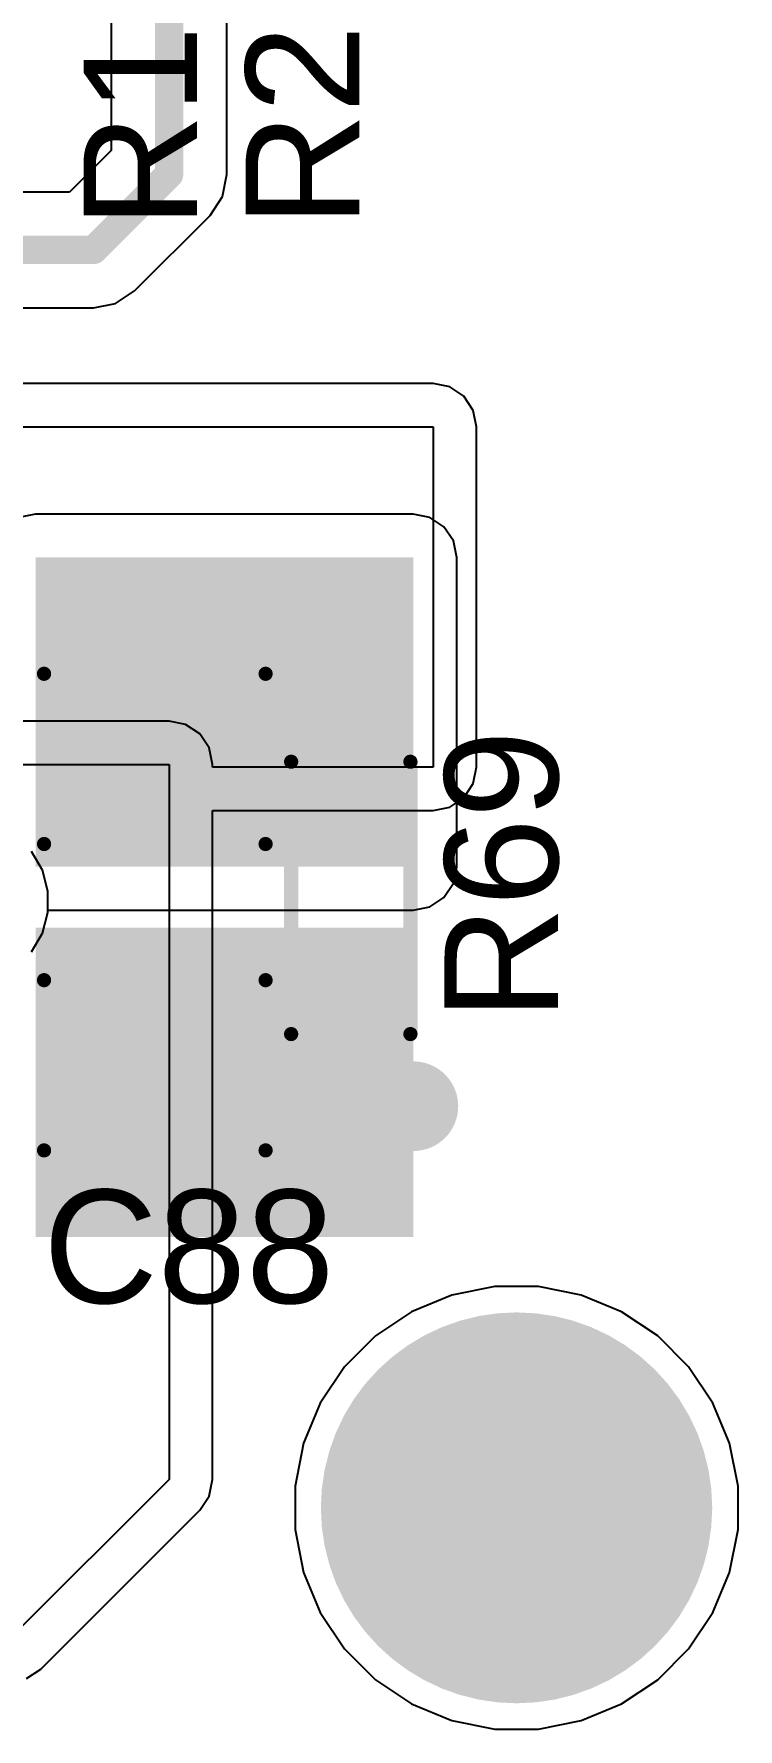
# Model space of a CAD drawing. Header units: millimetres. Extents: x -1.53 to 7.44, y -0.61 to 4.57.
# Drawn here: x 6.03 to 6.278, y 0.078 to 0.676 of the extents above; entities that cross this region are included whole.
import ezdxf

# ---------------------------------------------------------------- set-up
doc = ezdxf.new("R2010")
doc.units = ezdxf.units.MM
doc.header["$MEASUREMENT"] = 0
for name, color, linetype in [('BottomLayer', 5, 'Continuous'), ('BottomSolder', 6, 'Continuous'), ('Mechanical2', 216, 'Continuous'), ('PadHoleLayer', 156, 'Continuous'), ('TopLayer', 1, 'Continuous'), ('TopOverlay', 2, 'Continuous'), ('TopPaste', 8, 'Continuous'), ('TopSolder', 216, 'Continuous'), ('ViaHoleLayer', 16, 'Continuous')]:
    doc.layers.add(name, color=color, linetype=linetype)
doc.styles.add('Arial', font='', dxfattribs={"height": 0.2})
doc.styles.get('Arial').set_extended_font_data('Arial')

# ---------------------------------------------------------------- blocks, each defined once
blk = doc.blocks.new('R___0603_1')
at = {"layer": 'TopLayer'}
for points in [[(-0.015, 0.0175), (-0.015, -0.0175), (-0.045, -0.0175), (-0.045, 0.0175)], [(0.045, 0.0175), (0.045, -0.0175), (0.015, -0.0175), (0.015, 0.0175)]]:
    blk.add_hatch(color=1, dxfattribs=at).paths.add_polyline_path(points)
at = {"layer": 'TopPaste'}
for points in [[(-0.015, 0.0175), (-0.015, -0.0175), (-0.045, -0.0175), (-0.045, 0.0175)], [(0.045, 0.0175), (0.045, -0.0175), (0.015, -0.0175), (0.015, 0.0175)]]:
    blk.add_hatch(color=8, dxfattribs=at).paths.add_polyline_path(points)
at = {"layer": 'TopSolder'}
for points in [[(-0.011, 0.0215), (-0.011, -0.0215), (-0.049, -0.0215), (-0.049, 0.0215)], [(0.049, 0.0215), (0.049, -0.0215), (0.011, -0.0215), (0.011, 0.0215)]]:
    blk.add_hatch(color=216, dxfattribs=at).paths.add_polyline_path(points)
at = {"layer": 'TopOverlay', "const_width": 0.005}
for points in [[(-0.048, 0.021), (-0.048, -0.021)], [(-0.048, 0.021), (0.048, 0.021)], [(0.048, 0.021), (0.048, -0.021)], [(-0.048, -0.021), (0.048, -0.021)]]:
    blk.add_lwpolyline(points, dxfattribs=at)
at = {"layer": 'TopOverlay', "const_width": 0.0025}
for points in [[(-0.04925, 0.021, 1), (-0.04675, 0.021, 1)], [(-0.04925, 0.021, 1), (-0.04675, 0.021, 1)], [(0.04675, 0.021, 1), (0.04925, 0.021, 1)], [(0.04675, 0.021, 1), (0.04925, 0.021, 1)], [(-0.04925, -0.021, 1), (-0.04675, -0.021, 1)], [(-0.04925, -0.021, 1), (-0.04675, -0.021, 1)], [(0.04675, -0.021, 1), (0.04925, -0.021, 1)], [(0.04675, -0.021, 1), (0.04925, -0.021, 1)]]:
    blk.add_lwpolyline(points, format="xyb", close=True, dxfattribs=at)
blk = doc.blocks.new('C___1206_2')
at = {"layer": 'TopLayer'}
for points in [[(-0.08, 0.035), (-0.02, 0.035), (-0.02, -0.035), (-0.08, -0.035)], [(0.02, 0.035), (0.08, 0.035), (0.08, -0.035), (0.02, -0.035)]]:
    blk.add_hatch(color=1, dxfattribs=at).paths.add_polyline_path(points)
at = {"layer": 'TopPaste'}
for points in [[(-0.08, 0.035), (-0.02, 0.035), (-0.02, -0.035), (-0.08, -0.035)], [(0.02, 0.035), (0.08, 0.035), (0.08, -0.035), (0.02, -0.035)]]:
    blk.add_hatch(color=8, dxfattribs=at).paths.add_polyline_path(points)
at = {"layer": 'TopSolder'}
for points in [[(-0.084, 0.039), (-0.016, 0.039), (-0.016, -0.039), (-0.084, -0.039)], [(0.016, 0.039), (0.084, 0.039), (0.084, -0.039), (0.016, -0.039)]]:
    blk.add_hatch(color=216, dxfattribs=at).paths.add_polyline_path(points)
at = {"layer": 'TopOverlay', "const_width": 0.005}
for points in [[(-0.084, 0.039), (-0.084, -0.039)], [(-0.084, 0.039), (-0.024, 0.039)], [(0.024, 0.039), (0.084, 0.039)], [(0.084, 0.039), (0.084, -0.039)], [(-0.084, -0.039), (-0.024, -0.039)], [(0.024, -0.039), (0.084, -0.039)]]:
    blk.add_lwpolyline(points, dxfattribs=at)
at = {"layer": 'TopOverlay', "const_width": 0.0025}
for points in [[(-0.08525, 0.039, 1), (-0.08275, 0.039, 1)], [(-0.08525, 0.039, 1), (-0.08275, 0.039, 1)], [(-0.02525, 0.039, 1), (-0.02275, 0.039, 1)], [(0.02275, 0.039, 1), (0.02525, 0.039, 1)], [(0.08275, 0.039, 1), (0.08525, 0.039, 1)], [(0.08275, 0.039, 1), (0.08525, 0.039, 1)], [(-0.08525, -0.039, 1), (-0.08275, -0.039, 1)], [(-0.08525, -0.039, 1), (-0.08275, -0.039, 1)], [(-0.02525, -0.039, 1), (-0.02275, -0.039, 1)], [(0.02275, -0.039, 1), (0.02525, -0.039, 1)], [(0.08275, -0.039, 1), (0.08525, -0.039, 1)], [(0.08275, -0.039, 1), (0.08525, -0.039, 1)]]:
    blk.add_lwpolyline(points, format="xyb", close=True, dxfattribs=at)

msp = doc.modelspace()

# ---------------------------------------------------------------- hatches: boundary and pattern name
at = {"layer": 'BottomLayer'}
h = msp.add_hatch(color=5, dxfattribs=at)
edge = h.paths.add_edge_path()
edge.add_arc((6.052, 0.468), 0.01181, 0, 360)
h = msp.add_hatch(color=5, dxfattribs=at)
edge = h.paths.add_edge_path()
edge.add_arc((6.097, 0.468), 0.01181, 0, 360)
h = msp.add_hatch(color=5, dxfattribs=at)
edge = h.paths.add_edge_path()
edge.add_arc((6.14051, 0.4377), 0.01181, 0, 360)
h = msp.add_hatch(color=5, dxfattribs=at)
edge = h.paths.add_edge_path()
edge.add_arc((6.13125, 0.29758), 0.01181, 0, 360)
h = msp.add_hatch(color=5, dxfattribs=at)
edge = h.paths.add_edge_path()
edge.add_arc((6.16401, 0.29758), 0.01181, 0, 360)
at = {"layer": 'BottomSolder'}
h = msp.add_hatch(color=6, dxfattribs=at)
edge = h.paths.add_edge_path()
edge.add_arc((6.052, 0.468), 0.01581, 0, 360)
h = msp.add_hatch(color=6, dxfattribs=at)
edge = h.paths.add_edge_path()
edge.add_arc((6.097, 0.468), 0.01581, 0, 360)
h = msp.add_hatch(color=6, dxfattribs=at)
edge = h.paths.add_edge_path()
edge.add_arc((6.14051, 0.4377), 0.01581, 0, 360)
h = msp.add_hatch(color=6, dxfattribs=at)
edge = h.paths.add_edge_path()
edge.add_arc((6.13125, 0.29758), 0.01581, 0, 360)
h = msp.add_hatch(color=6, dxfattribs=at)
edge = h.paths.add_edge_path()
edge.add_arc((6.16401, 0.29758), 0.01581, 0, 360)
h = msp.add_hatch(color=6, dxfattribs=at)
edge = h.paths.add_edge_path()
edge.add_arc((6.20036, 0.156), 0.004, 0, 360)
at = {"layer": 'PadHoleLayer'}
h = msp.add_hatch(color=156, dxfattribs=at)
edge = h.paths.add_edge_path()
edge.add_arc((6.20036, 0.156), 0.06299, 0, 360)
at = {"layer": 'TopLayer'}
for points in [[(6.031, 0.382), (6.164, 0.382), (6.164, 0.491), (6.031, 0.491)], [(6.03101, 0.25148), (6.16401, 0.25148), (6.16401, 0.36048), (6.03101, 0.36048)]]:
    msp.add_hatch(color=1, dxfattribs=at).paths.add_polyline_path(points)
h = msp.add_hatch(color=1, dxfattribs=at)
edge = h.paths.add_edge_path()
edge.add_arc((6.052, 0.468), 0.01181, 0, 360)
h = msp.add_hatch(color=1, dxfattribs=at)
edge = h.paths.add_edge_path()
edge.add_arc((6.097, 0.468), 0.01181, 0, 360)
h = msp.add_hatch(color=1, dxfattribs=at)
edge = h.paths.add_edge_path()
edge.add_arc((6.14051, 0.4377), 0.01181, 0, 360)
h = msp.add_hatch(color=1, dxfattribs=at)
edge = h.paths.add_edge_path()
edge.add_arc((6.13125, 0.29758), 0.01181, 0, 360)
h = msp.add_hatch(color=1, dxfattribs=at)
edge = h.paths.add_edge_path()
edge.add_arc((6.16401, 0.29758), 0.01181, 0, 360)
at = {"layer": 'TopSolder'}
h = msp.add_hatch(color=216, dxfattribs=at)
edge = h.paths.add_edge_path()
edge.add_arc((6.052, 0.468), 0.01581, 0, 360)
h = msp.add_hatch(color=216, dxfattribs=at)
edge = h.paths.add_edge_path()
edge.add_arc((6.097, 0.468), 0.01581, 0, 360)
h = msp.add_hatch(color=216, dxfattribs=at)
edge = h.paths.add_edge_path()
edge.add_arc((6.14051, 0.4377), 0.01581, 0, 360)
h = msp.add_hatch(color=216, dxfattribs=at)
edge = h.paths.add_edge_path()
edge.add_arc((6.13125, 0.29758), 0.01581, 0, 360)
h = msp.add_hatch(color=216, dxfattribs=at)
edge = h.paths.add_edge_path()
edge.add_arc((6.16401, 0.29758), 0.01581, 0, 360)
h = msp.add_hatch(color=216, dxfattribs=at)
edge = h.paths.add_edge_path()
edge.add_arc((6.20036, 0.156), 0.004, 0, 360)
at = {"layer": 'ViaHoleLayer'}
h = msp.add_hatch(color=16, dxfattribs=at)
edge = h.paths.add_edge_path()
edge.add_arc((6.052, 0.468), 0.00591, 0, 360)
h = msp.add_hatch(color=16, dxfattribs=at)
edge = h.paths.add_edge_path()
edge.add_arc((6.097, 0.468), 0.00591, 0, 360)
h = msp.add_hatch(color=16, dxfattribs=at)
edge = h.paths.add_edge_path()
edge.add_arc((6.14051, 0.4377), 0.00591, 0, 360)
h = msp.add_hatch(color=16, dxfattribs=at)
edge = h.paths.add_edge_path()
edge.add_arc((6.13125, 0.29758), 0.00591, 0, 360)
h = msp.add_hatch(color=16, dxfattribs=at)
edge = h.paths.add_edge_path()
edge.add_arc((6.16401, 0.29758), 0.00591, 0, 360)

# ---------------------------------------------------------------- linework, layer by layer
at = {"layer": 'BottomLayer'}
for p, q in [((6.05762, 0.71324), (6.05762, 0.63446)), ((6.0984, 0.62601), (6.0984, 0.71324)), ((6.05762, 0.63446), (6.04295, 0.61979)), ((6.09685, 0.61821), (6.0984, 0.62601)), ((6.0984, 0.62601), (6.0984, 0.62601)), ((6.04295, 0.61979), (5.71968, 0.61979)), ((6.09243, 0.61159), (6.09685, 0.61821)), ((6.06582, 0.58498), (6.09243, 0.61159)), ((6.0514, 0.57901), (6.0592, 0.58056)), ((6.0592, 0.58056), (6.06582, 0.58498)), ((5.72184, 0.57901), (6.0514, 0.57901)), ((6.171, 0.55229), (5.75675, 0.55229)), ((6.17685, 0.55113), (6.171, 0.55229)), ((6.18181, 0.54781), (6.17685, 0.55113)), ((6.18513, 0.54285), (6.18181, 0.54781)), ((6.18629, 0.537), (6.18513, 0.54285)), ((5.75675, 0.537), (6.171, 0.537)), ((6.171, 0.537), (6.171, 0.41714)), ((6.18629, 0.41714), (6.18629, 0.537)), ((6.078, 0.43329), (5.901, 0.43329)), ((6.08385, 0.43213), (6.078, 0.43329)), ((6.08881, 0.42881), (6.08385, 0.43213)), ((6.09213, 0.42385), (6.08881, 0.42881)), ((6.09329, 0.418), (6.09213, 0.42385)), ((5.901, 0.418), (6.078, 0.418)), ((6.078, 0.418), (6.078, 0.166)), ((6.09329, 0.41714), (6.09329, 0.418)), ((6.171, 0.41714), (6.09329, 0.41714)), ((6.18513, 0.41129), (6.18629, 0.41714)), ((6.18181, 0.40633), (6.18513, 0.41129)), ((6.09329, 0.166), (6.09329, 0.40185)), ((6.09329, 0.40185), (6.171, 0.40185)), ((6.171, 0.40185), (6.17685, 0.40301)), ((6.17685, 0.40301), (6.18181, 0.40633)), ((6.03341, 0.38074), (6.02962, 0.38731)), ((6.03537, 0.37342), (6.03341, 0.38074)), ((6.03537, 0.36585), (6.03537, 0.37342)), ((6.03341, 0.35853), (6.03537, 0.36585)), ((6.02962, 0.35196), (6.03341, 0.35853)), ((6.19268, 0.23399), (6.17762, 0.23099)), ((6.20805, 0.23399), (6.19268, 0.23399)), ((6.22311, 0.23099), (6.20805, 0.23399)), ((6.17762, 0.23099), (6.16342, 0.22512)), ((6.23731, 0.22512), (6.22311, 0.23099)), ((6.16342, 0.22512), (6.15065, 0.21658)), ((6.25008, 0.21658), (6.23731, 0.22512)), ((6.15065, 0.21658), (6.13978, 0.20572)), ((6.26095, 0.20572), (6.25008, 0.21658)), ((6.13978, 0.20572), (6.13125, 0.19294)), ((6.26948, 0.19294), (6.26095, 0.20572)), ((6.13125, 0.19294), (6.12537, 0.17875)), ((6.27536, 0.17875), (6.26948, 0.19294)), ((6.12537, 0.17875), (6.12237, 0.16368)), ((6.27836, 0.16368), (6.27536, 0.17875)), ((6.078, 0.166), (6.022, 0.11)), ((6.09213, 0.16015), (6.09329, 0.166)), ((6.12237, 0.16368), (6.12237, 0.14832)), ((6.27836, 0.14832), (6.27836, 0.16368)), ((6.08881, 0.15519), (6.09213, 0.16015)), ((6.03281, 0.09919), (6.08881, 0.15519)), ((6.12237, 0.14832), (6.12537, 0.13325)), ((6.27536, 0.13325), (6.27836, 0.14832)), ((6.12537, 0.13325), (6.13125, 0.11906)), ((6.26948, 0.11906), (6.27536, 0.13325)), ((6.13125, 0.11906), (6.13978, 0.10628)), ((6.26095, 0.10628), (6.26948, 0.11906)), ((6.13978, 0.10628), (6.15065, 0.09542)), ((6.25008, 0.09542), (6.26095, 0.10628)), ((6.02785, 0.09587), (6.03281, 0.09919)), ((6.15065, 0.09542), (6.16342, 0.08688)), ((6.23731, 0.08688), (6.25008, 0.09542)), ((6.16342, 0.08688), (6.17762, 0.08101)), ((6.22311, 0.08101), (6.23731, 0.08688)), ((6.17762, 0.08101), (6.19268, 0.07801)), ((6.19268, 0.07801), (6.20805, 0.07801)), ((6.20805, 0.07801), (6.22311, 0.08101))]:
    msp.add_line(p, q, dxfattribs=at)
at = {"layer": 'BottomLayer', "const_width": 0.01}
for points in [[(6.07801, 0.62601), (6.07801, 0.73076)], [(6.0514, 0.5994), (6.07801, 0.62601)], [(5.67601, 0.5994), (6.0514, 0.5994)]]:
    msp.add_lwpolyline(points, dxfattribs=at)
at = {"layer": 'BottomLayer', "const_width": 0.005}
for points in [[(6.07551, 0.62601, 1), (6.08051, 0.62601, 1)], [(6.07551, 0.62601, 1), (6.08051, 0.62601, 1)], [(6.0489, 0.5994, 1), (6.0539, 0.5994, 1)], [(6.0489, 0.5994, 1), (6.0539, 0.5994, 1)]]:
    msp.add_lwpolyline(points, format="xyb", close=True, dxfattribs=at)
at = {"layer": 'Mechanical2'}
for points, const_width in [([(6.24958, 0.156, 1), (6.15115, 0.156, 1)], 0.03937), ([(6.14131, 0.156, 1), (6.16099, 0.156, 1)], 0.01969), ([(6.23973, 0.156, 1), (6.25942, 0.156, 1)], 0.01969)]:
    msp.add_lwpolyline(points, format="xyb", close=True, dxfattribs=dict(at, const_width=const_width))
at = {"layer": 'TopLayer'}
for p, q in [((6.031, 0.50629), (6.02515, 0.50513)), ((6.164, 0.50629), (6.031, 0.50629)), ((6.16985, 0.50513), (6.164, 0.50629)), ((6.17481, 0.50181), (6.16985, 0.50513)), ((6.17813, 0.49685), (6.17481, 0.50181)), ((6.17929, 0.491), (6.17813, 0.49685)), ((6.17929, 0.382), (6.17929, 0.491)), ((6.17813, 0.37615), (6.17929, 0.382)), ((6.16985, 0.36787), (6.17481, 0.37119)), ((6.17481, 0.37119), (6.17813, 0.37615)), ((6.03341, 0.35853), (6.03537, 0.36585)), ((6.03537, 0.36585), (6.03537, 0.36671)), ((6.03537, 0.36671), (6.164, 0.36671)), ((6.164, 0.36671), (6.16985, 0.36787)), ((6.02962, 0.35196), (6.03341, 0.35853)), ((6.19268, 0.23399), (6.17762, 0.23099)), ((6.20805, 0.23399), (6.19268, 0.23399)), ((6.22311, 0.23099), (6.20805, 0.23399)), ((6.17762, 0.23099), (6.16342, 0.22512)), ((6.23731, 0.22512), (6.22311, 0.23099)), ((6.16342, 0.22512), (6.15065, 0.21658)), ((6.25008, 0.21658), (6.23731, 0.22512)), ((6.15065, 0.21658), (6.13978, 0.20572)), ((6.26095, 0.20572), (6.25008, 0.21658)), ((6.13978, 0.20572), (6.13125, 0.19294)), ((6.26948, 0.19294), (6.26095, 0.20572)), ((6.13125, 0.19294), (6.12537, 0.17875)), ((6.27536, 0.17875), (6.26948, 0.19294)), ((6.12537, 0.17875), (6.12237, 0.16368)), ((6.27836, 0.16368), (6.27536, 0.17875)), ((6.12237, 0.16368), (6.12237, 0.14832)), ((6.27836, 0.14832), (6.27836, 0.16368)), ((6.12237, 0.14832), (6.12537, 0.13325)), ((6.27536, 0.13325), (6.27836, 0.14832)), ((6.12537, 0.13325), (6.13125, 0.11906)), ((6.26948, 0.11906), (6.27536, 0.13325)), ((6.13125, 0.11906), (6.13978, 0.10628)), ((6.26095, 0.10628), (6.26948, 0.11906)), ((6.13978, 0.10628), (6.15065, 0.09542)), ((6.25008, 0.09542), (6.26095, 0.10628)), ((6.15065, 0.09542), (6.16342, 0.08688)), ((6.23731, 0.08688), (6.25008, 0.09542)), ((6.16342, 0.08688), (6.17762, 0.08101)), ((6.22311, 0.08101), (6.23731, 0.08688)), ((6.17762, 0.08101), (6.19268, 0.07801)), ((6.19268, 0.07801), (6.20805, 0.07801)), ((6.20805, 0.07801), (6.22311, 0.08101))]:
    msp.add_line(p, q, dxfattribs=at)

# ---------------------------------------------------------------- block references
at = {"rotation": 90}
for name, p in [('C___1206_2', (6.073, 0.366)), ('R___0603_1', (6.142, 0.371))]:
    msp.add_blockref(name, p, dxfattribs=at)

# ---------------------------------------------------------------- texts
at = {"layer": 'TopOverlay', "style": 'Arial'}
for s, p in [('R18', (6.08789, 0.60708)), ('R21', (6.14499, 0.60735)), ('R69', (6.21499, 0.32768))]:
    msp.add_text(s, height=0.04, rotation=90, dxfattribs=at).set_placement(p)
msp.add_text('C88', height=0.04, dxfattribs=at).set_placement((6.03368, 0.22814))

doc.saveas('drawing.dxf')
